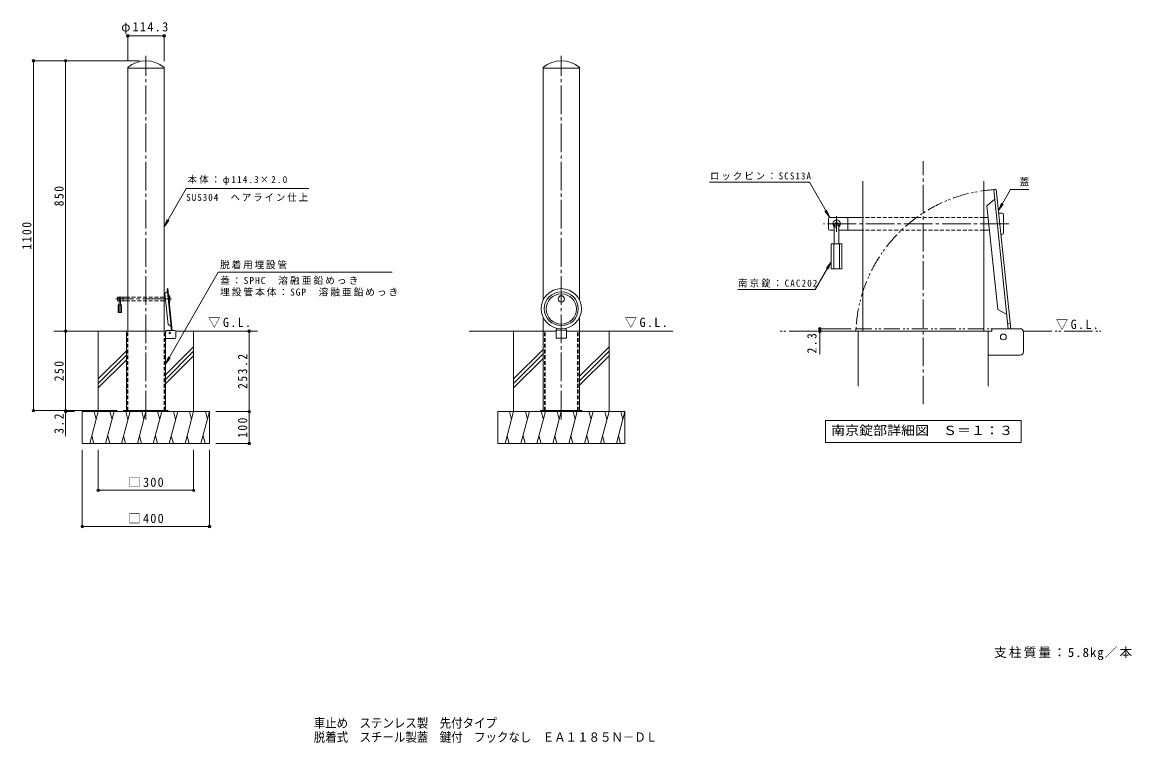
# Model space of a CAD drawing. Units: millimetres at full size, sheet at 1:10, with parts at other scales. Extents: x -1695 to 1794, y -1371 to 895.
import ezdxf
from ezdxf.enums import TextEntityAlignment as Align

# ---------------------------------------------------------------- set-up
doc = ezdxf.new("R2010")
doc.units = ezdxf.units.MM
doc.header["$LTSCALE"] = 10
doc.header["$PDMODE"] = 32
doc.header["$PDSIZE"] = 8
for name, pattern in [('CHAIN1', [8, 5, -1, 1, -1]), ('CHAIN2', [12, 9, -1, 1, -1]), ('DASHED1', [1.8, 1.2, -0.6]), ('DOUBLE_CHAIN1', [8.8, 5, -1, 0.6, -0.6, 0.6, -1]), ('DOUBLE_CHAIN2', [12.8, 9, -1, 0.6, -0.6, 0.6, -1])]:
    doc.linetypes.add(name, pattern=pattern)
for name, color, linetype, lineweight in [('3-0', 7, 'CHAIN2', 9), ('3-1', 4, 'Continuous', 9), ('3-2', 3, 'Continuous', 9), ('3-3', 4, 'Continuous', 9), ('3-4', 7, 'Continuous', 9), ('3-5', 7, 'Continuous', 9), ('3-6', 6, 'DOUBLE_CHAIN2', 5), ('C-0', 7, 'CHAIN2', 9), ('C-1', 2, 'Continuous', 9), ('C-2', 3, 'Continuous', 9), ('C-3', 4, 'Continuous', 9), ('C-4', 7, 'Continuous', 9), ('C-5', 7, 'Continuous', 9), ('C-6', 6, 'Continuous', 5)]:
    doc.layers.add(name, color=color, linetype=linetype, lineweight=lineweight)
doc.layers.add('F-5_F-5ﾚｲﾔ', color=2, linetype='Continuous')
doc.styles.add('ＭＳ ゴシック', font='')
doc.styles.get('ＭＳ ゴシック').set_extended_font_data('MS Gothic')

msp = doc.modelspace()

# ---------------------------------------------------------------- linework, layer by layer
at = {"layer": '3-0'}
for p, q in [((1138.35, -306.67), (1138.35, 457.28)), ((1407.35, 260.92), (824.02, 260.92))]:
    msp.add_line(p, q, dxfattribs=at)
at = {"layer": '3-1'}
for p, q in [((1367.44, 368.66), (1359.82, 367.85)), ((1359.82, 367.85), (1405.72, -68.86)), ((1367.44, 368.66), (1413.43, -68.86)), ((1362.89, 338.67), (1338.32, 317.32)), ((1411.69, -52.36), (1404.07, -53.16))]:
    msp.add_line(p, q, dxfattribs=at)
at = {"layer": '3-1', "linetype": 'DOUBLE_CHAIN1'}
for p, q in [((926.68, -68.86), (926.68, -76.53)), ((926.68, -68.86), (1353.35, -68.86)), ((926.68, -76.52), (1353.35, -76.52))]:
    msp.add_line(p, q, dxfattribs=at)
at = {"layer": '3-1', "color": 2}
for p, q in [((1353.35, -76.52), (1353.35, -68.86)), ((1442.68, -68.86), (1353.35, -68.86)), ((1353.35, -76.52), (934.02, -76.52)), ((934.02, -249.1), (934.02, -76.52)), ((1342.68, -249.1), (1342.68, -76.52)), ((1453.35, -141.61), (1453.35, -79.52)), ((1442.77, -152.19), (1342.68, -152.19))]:
    msp.add_line(p, q, dxfattribs=at)
at = {"layer": '3-1'}
msp.add_lwpolyline([(1401, -23.98), (1372.53, -8.2), (1338.32, 317.32)], dxfattribs=at)
msp.add_circle((1390.02, -94.86), 9.17, dxfattribs=at)
at = {"layer": '3-1', "linetype": 'DOUBLE_CHAIN1'}
msp.add_arc((1390.02, -94.86), 464.06, 92.78821, 177.69768, dxfattribs=at)
at = {"layer": '3-1', "color": 2}
for centre, start, end in [((1442.68, -79.52), 0, 90), ((1442.68, -141.52), 270.47024, 359.52976)]:
    msp.add_arc(centre, 10.67, start, end, dxfattribs=at)
at = {"layer": '3-2'}
for p, q in [((947.85, 394.69), (947.85, -76.52)), ((1328.85, 394.69), (1328.85, -76.52))]:
    msp.add_line(p, q, dxfattribs=at)
at = {"layer": '3-3'}
for p, q in [((844.02, 280.92), (947.85, 280.92)), ((900.69, 280.92), (900.69, 240.92)), ((1328.85, 280.92), (1342.14, 280.92)), ((1385.68, 294.25), (1375.26, 294.25)), ((1390.69, 289.25), (1390.69, 232.58)), ((840.69, 244.25), (840.69, 277.58)), ((844.02, 240.92), (858.19, 240.92)), ((947.85, 240.92), (873.19, 240.92)), ((1328.85, 240.92), (1346.35, 240.92)), ((1385.68, 227.58), (1382.27, 227.58))]:
    msp.add_line(p, q, dxfattribs=at)
at = {"layer": '3-3', "color": 6, "linetype": 'CHAIN1', "lineweight": 5}
for p, q in [((865.69, 284.54), (865.69, 235.82)), ((875.28, 256.75), (855.8, 256.75))]:
    msp.add_line(p, q, dxfattribs=at)
at = {"layer": '3-3', "linetype": 'DASHED1'}
for p, q in [((1328.85, 280.92), (947.85, 280.92)), ((1328.85, 240.92), (947.85, 240.92))]:
    msp.add_line(p, q, dxfattribs=at)
at = {"layer": '3-3', "color": 6, "lineweight": 5}
for p, q in [((858.19, 256.75), (858.19, 197.58)), ((873.19, 256.75), (873.19, 197.58)), ((849.02, 197.58), (849.02, 119.25)), ((882.35, 197.58), (849.02, 197.58)), ((856.52, 197.58), (856.52, 119.25)), ((874.85, 197.58), (874.85, 119.25)), ((882.35, 197.58), (882.35, 119.25)), ((882.35, 119.25), (849.02, 119.25))]:
    msp.add_line(p, q, dxfattribs=at)
at = {"layer": '3-3'}
for centre, radius, start, end in [((844.02, 277.58), 3.33, 90, 180), ((1385.68, 289.25), 5, 0, 90), ((865.69, 260.92), 11.67, 310.00481, 229.99519), ((844.02, 244.25), 3.33, 180, 270), ((1385.68, 232.58), 5, 270, 0)]:
    msp.add_arc(centre, radius, start, end, dxfattribs=at)
at = {"layer": '3-3', "color": 6, "lineweight": 5}
msp.add_arc((865.69, 256.75), 7.5, 0, 180, dxfattribs=at)
at = {"layer": '3-3', "color": 6, "linetype": 'DASHED1', "lineweight": 5}
msp.add_arc((865.69, 256.75), 7.5, 180, 0, dxfattribs=at)
at = {"layer": '3-4'}
for p, q in [((809.93, -68.86), (911.18, -68.86)), ((812.93, -68.86), (812.93, -148.59)), ((809.93, -76.53), (911.23, -76.53))]:
    msp.add_line(p, q, dxfattribs=at)
for p in [(812.93, -68.86), (812.93, -76.53)]:
    msp.add_point(p, dxfattribs=at)
at = {"layer": '3-5'}
for p, q in [((780.24, 391.38), (465.87, 391.38)), ((844.02, 280.92), (780.24, 391.38)), ((1374.32, 303.19), (1412.24, 368.86)), ((1412.24, 368.86), (1470.6, 368.86)), ((1374.32, 303.19), (1383.89, 326.28)), ((1374.32, 303.19), (1389.54, 323.02)), ((844.02, 280.92), (828.8, 300.75)), ((844.02, 280.92), (834.45, 304.01)), ((849.02, 141.36), (798.46, 53.89)), ((849.02, 141.36), (833.8, 121.53)), ((849.02, 141.36), (839.45, 118.27)), ((798.46, 53.89), (554.86, 53.89)), ((830.35, -357.02), (1446.35, -357.02)), ((830.35, -357.02), (830.35, -427.02)), ((1446.35, -357.02), (1446.35, -427.02)), ((830.35, -427.02), (1446.35, -427.02))]:
    msp.add_line(p, q, dxfattribs=at)
at = {"layer": '3-6'}
for p, q in [((934.02, -76.52), (685.11, -76.52)), ((1452.92, -76.52), (1696.87, -76.52))]:
    msp.add_line(p, q, dxfattribs=at)
at = {"layer": 'C-0'}
for p, q in [((-1306.34, -354.07), (-1306.34, 789.36)), ((0, -354.07), (0, 789.36)), ((-1225.64, 24.71), (-1400.64, 24.71))]:
    msp.add_line(p, q, dxfattribs=at)
at = {"layer": 'C-1', "color": 4}
for p, q in [((-1238.98, 48.03), (-1246.35, 41.63)), ((-1237.61, 57.03), (-1239.9, 56.79)), ((-1239.9, 56.79), (-1226.13, -74.22)), ((-1237.61, 57.03), (-1223.82, -74.22)), ((-1224.34, -69.27), (-1226.63, -69.51)), ((-15, -74.02), (-15, -67.49)), ((15, -74.02), (15, -67.49))]:
    msp.add_line(p, q, dxfattribs=at)
at = {"layer": 'C-1'}
for p, q in [((-1367.64, -326.52), (-1367.64, -76.52)), ((-1241.84, -76.52), (-1367.64, -76.52)), ((-1245.04, -326.52), (-1245.04, -76.52)), ((-1215.02, -99.22), (-1245.04, -99.22)), ((-1241.84, -76.52), (-1241.84, -74.22)), ((-1215.04, -74.22), (-1241.84, -74.22)), ((-1211.84, -96.05), (-1211.84, -77.42)), ((-16.3, -76.52), (-57.15, -76.52)), ((-57.15, -326.52), (-57.15, -76.52)), ((-16.3, -74.02), (-16.3, -99.02)), ((16.3, -99.02), (-16.3, -99.02)), ((16.3, -76.52), (57.15, -76.52)), ((57.15, -326.52), (57.15, -76.52)), ((-1376.34, -326.52), (-1376.34, -329.72)), ((-1236.34, -326.52), (-1376.34, -326.52)), ((-1318.84, -326.52), (-1318.84, -329.72)), ((-1293.84, -326.52), (-1293.84, -329.72)), ((-1236.34, -326.52), (-1236.34, -329.72)), ((-65, -326.52), (-65, -329.72)), ((65, -326.52), (-65, -326.52)), ((-12.5, -326.52), (-12.5, -329.72)), ((12.5, -326.52), (12.5, -329.72)), ((65, -326.52), (65, -329.72))]:
    msp.add_line(p, q, dxfattribs=at)
at = {"layer": 'C-1', "linetype": 'DASHED1'}
for p, q in [((-1365.34, -326.52), (-1365.34, -76.52)), ((-1247.34, -326.52), (-1247.34, -76.52)), ((-52.65, -326.52), (-52.65, -76.52)), ((52.65, -326.52), (52.65, -76.52))]:
    msp.add_line(p, q, dxfattribs=at)
at = {"layer": 'C-1', "color": 4}
msp.add_lwpolyline([(-1227.55, -60.76), (-1236.09, -56.03), (-1246.35, 41.63)], dxfattribs=at)
at = {"layer": 'C-1'}
msp.add_lwpolyline([(-16.3, -74.02), (16.3, -74.02), (16.3, -99.02)], dxfattribs=at)
at = {"layer": 'C-1', "color": 4}
for centre, radius in [((0, 24.71), 10), ((-1230.84, -82.02), 2.75)]:
    msp.add_circle(centre, radius, dxfattribs=at)
at = {"layer": 'C-1'}
for centre, start, end in [((-1215.04, -77.42), 0, 90), ((-1215.04, -96.02), 270.47024, 359.52976)]:
    msp.add_arc(centre, 3.2, start, end, dxfattribs=at)
at = {"layer": 'C-1', "color": 4}
for centre, major_axis, ratio in [((0, -6.12), (63.5, 0), 0.994522), ((0, -6.12), (53.5, 0), 0.994522), ((0, -6.96), (0, 47.64), 0.997146)]:
    msp.add_ellipse(centre, major_axis=major_axis, ratio=ratio, dxfattribs=at)
at = {"layer": 'C-2'}
for p, q in [((-1363.49, 751.92), (-1363.49, -76.52)), ((-1249.19, 750.48), (-1363.49, 750.48)), ((-1249.19, 751.92), (-1249.19, -76.52)), ((-57.15, 21.41), (-57.15, 751.92)), ((57.15, 750.48), (-57.15, 750.48)), ((57.15, 21.41), (57.15, 751.92)), ((-57.15, -76.52), (-57.15, -33.65)), ((57.15, -76.52), (57.15, -33.65))]:
    msp.add_line(p, q, dxfattribs=at)
at = {"layer": 'C-2', "linetype": 'DASHED1'}
for p, q in [((-1363.49, -326.52), (-1363.49, -76.52)), ((-1249.19, -326.52), (-1249.19, -76.52)), ((-50.8, -326.52), (-50.8, -76.52)), ((50.8, -326.52), (50.8, -76.52))]:
    msp.add_line(p, q, dxfattribs=at)
at = {"layer": 'C-2'}
for centre in [(-1306.34, 686.94), (0, 686.94)]:
    msp.add_arc(centre, 86.53, 48.66737, 131.33263, dxfattribs=at)
at = {"layer": 'C-3'}
for p, q in [((-1395.64, 19.71), (-1395.64, 29.71)), ((-1394.64, 30.71), (-1363.49, 30.71)), ((-1394.64, 18.71), (-1390.39, 18.71)), ((-1363.49, 18.71), (-1385.89, 18.71)), ((-1377.64, 30.71), (-1377.64, 18.71)), ((-1249.19, 30.71), (-1245.2, 30.71)), ((-1249.19, 18.71), (-1243.94, 18.71)), ((-1232.14, 34.71), (-1235.27, 34.71)), ((-1232.14, 14.71), (-1233.17, 14.71)), ((-1230.64, 33.21), (-1230.64, 16.21))]:
    msp.add_line(p, q, dxfattribs=at)
at = {"layer": 'C-3', "color": 6, "lineweight": 5}
for p, q in [((-1393.14, 5.71), (-1393.14, -17.79)), ((-1383.14, 5.71), (-1393.14, 5.71)), ((-1390.89, 5.71), (-1390.89, -17.79)), ((-1390.39, 23.46), (-1390.39, 5.71)), ((-1385.89, 23.46), (-1385.89, 5.71)), ((-1385.39, 5.71), (-1385.39, -17.79)), ((-1383.14, 5.71), (-1383.14, -17.79)), ((-1383.14, -17.79), (-1393.14, -17.79))]:
    msp.add_line(p, q, dxfattribs=at)
at = {"layer": 'C-3', "color": 6, "linetype": 'CHAIN1', "lineweight": 5}
for p, q in [((-1385.26, 23.46), (-1391.11, 23.46)), ((-1388.14, 31.8), (-1388.14, 17.18))]:
    msp.add_line(p, q, dxfattribs=at)
at = {"layer": 'C-3', "linetype": 'DASHED1'}
for p, q in [((-1249.19, 30.71), (-1363.49, 30.71)), ((-1249.19, 18.71), (-1363.49, 18.71))]:
    msp.add_line(p, q, dxfattribs=at)
at = {"layer": 'C-3'}
for centre, radius, start, end in [((-1394.64, 29.71), 1, 90, 180), ((-1394.64, 19.71), 1, 180, 270), ((-1388.14, 24.71), 3.5, 310.00481, 229.99519), ((-1232.14, 33.21), 1.5, 0, 90), ((-1232.14, 16.21), 1.5, 270, 0)]:
    msp.add_arc(centre, radius, start, end, dxfattribs=at)
at = {"layer": 'C-3', "color": 6, "lineweight": 5}
msp.add_arc((-1388.14, 23.46), 2.25, 0, 180, dxfattribs=at)
at = {"layer": 'C-3', "color": 6, "linetype": 'DASHED1', "lineweight": 5}
msp.add_arc((-1388.14, 23.46), 2.25, 180, 0, dxfattribs=at)
at = {"layer": 'C-4'}
for p, q in [((-1363.49, 854.74), (-1363.49, 771.92)), ((-1363.49, 851.74), (-1249.19, 851.74)), ((-1249.19, 854.74), (-1249.19, 771.92)), ((-1662.96, 773.48), (-1326.34, 773.48)), ((-1659.96, 773.48), (-1659.96, -326.52)), ((-1558.77, 773.48), (-1558.77, -76.52)), ((-1558.77, -76.52), (-1558.77, -406.62)), ((-981.42, -76.52), (-981.42, -329.72)), ((-1662.96, -326.52), (-1396.34, -326.52)), ((-1561.77, -329.72), (-1530.88, -329.72)), ((-978.42, -329.72), (-1086.34, -329.72)), ((-981.42, -329.72), (-981.42, -429.72)), ((-1506.34, -693.62), (-1506.34, -449.72)), ((-1456.34, -580.03), (-1456.34, -449.72)), ((-1156.34, -580.03), (-1156.34, -449.72)), ((-1106.34, -693.62), (-1106.34, -449.72)), ((-978.42, -429.72), (-1086.34, -429.72)), ((-1456.34, -577.03), (-1156.34, -577.03)), ((-1506.34, -690.62), (-1106.34, -690.62))]:
    msp.add_line(p, q, dxfattribs=at)
for p in [(-1363.49, 851.74), (-1249.19, 851.74), (-1659.96, 773.48), (-1558.77, 773.48), (-1558.77, -76.52), (-981.42, -76.52), (-1659.96, -326.52), (-1558.77, -326.52), (-1558.77, -329.72), (-981.42, -329.72), (-981.42, -429.72), (-1456.34, -577.03), (-1156.34, -577.03), (-1506.34, -690.62), (-1106.34, -690.62)]:
    msp.add_point(p, dxfattribs=at)
at = {"layer": 'C-5'}
for p, q in [((-1179.73, 371.88), (-793.58, 371.88)), ((-1249.19, 251.57), (-1233.97, 271.4)), ((-1245.04, -180.67), (-1078.75, 108.95)), ((-531.97, 108.95), (-1078.75, 108.95)), ((-1245.04, -180.67), (-1235.53, -157.55)), ((-1245.04, -180.67), (-1229.87, -160.8))]:
    msp.add_line(p, q, dxfattribs=at)
msp.add_lwpolyline([(-1179.73, 371.88), (-1249.19, 251.57), (-1239.63, 274.67)], dxfattribs=at)
at = {"layer": 'C-6'}
for p, q in [((-1596.17, -76.52), (-1367.64, -76.52)), ((-1456.34, -329.72), (-1456.34, -76.52)), ((-1211.97, -76.52), (-955.32, -76.52)), ((-1156.34, -329.72), (-1156.34, -76.52)), ((-289.83, -76.52), (-57.15, -76.52)), ((-150, -329.72), (-150, -76.52)), ((351.02, -76.52), (57.15, -76.52)), ((150, -329.72), (150, -76.52)), ((-1367.64, -138.02), (-1456.34, -226.72)), ((-1156.34, -125.6), (-1245.04, -214.3)), ((-57.15, -133.87), (-150, -226.72)), ((150, -125.6), (57.15, -218.45)), ((-1367.64, -152.16), (-1456.34, -240.86)), ((-1367.64, -166.3), (-1456.34, -255)), ((-1156.34, -139.74), (-1245.04, -228.44)), ((-1156.34, -153.88), (-1245.04, -242.58)), ((-57.15, -148.01), (-150, -240.86)), ((-57.15, -162.15), (-150, -255)), ((150, -139.74), (57.15, -232.59)), ((150, -153.88), (57.15, -246.73)), ((-1506.34, -329.72), (-1106.34, -329.72)), ((-1506.34, -429.72), (-1506.34, -329.72)), ((-1456.34, -329.72), (-1483.14, -429.72)), ((-1469.39, -329.72), (-1462.87, -354.07)), ((-1406.34, -329.72), (-1433.14, -429.72)), ((-1419.39, -329.72), (-1412.87, -354.07)), ((-1356.34, -329.72), (-1383.14, -429.72)), ((-1369.39, -329.72), (-1362.87, -354.07)), ((-1306.34, -329.72), (-1333.14, -429.72)), ((-1319.39, -329.72), (-1312.87, -354.07)), ((-1256.34, -329.72), (-1283.14, -429.72)), ((-1269.39, -329.72), (-1262.87, -354.07)), ((-1206.34, -329.72), (-1233.14, -429.72)), ((-1219.39, -329.72), (-1212.87, -354.07)), ((-1156.34, -329.72), (-1183.14, -429.72)), ((-1169.39, -329.72), (-1162.87, -354.07)), ((-1106.34, -329.72), (-1133.14, -429.72)), ((-1119.39, -329.72), (-1112.87, -354.07)), ((-1106.34, -429.72), (-1106.34, -329.72)), ((-200, -329.72), (200, -329.72)), ((-200, -429.72), (-200, -329.72)), ((-150, -329.72), (-176.79, -429.72)), ((-163.05, -329.72), (-156.52, -354.07)), ((-100, -329.72), (-126.79, -429.72)), ((-113.05, -329.72), (-106.52, -354.07)), ((-50, -329.72), (-76.79, -429.72)), ((-63.05, -329.72), (-56.52, -354.07)), ((0, -329.72), (-26.79, -429.72)), ((-13.05, -329.72), (-6.52, -354.07)), ((50, -329.72), (23.21, -429.72)), ((36.95, -329.72), (43.48, -354.07)), ((100, -329.72), (73.21, -429.72)), ((86.95, -329.72), (93.48, -354.07)), ((150, -329.72), (123.21, -429.72)), ((136.95, -329.72), (143.48, -354.07)), ((200, -329.72), (173.21, -429.72)), ((186.95, -329.72), (193.48, -354.07)), ((200, -429.72), (200, -329.72)), ((-1470.09, -429.72), (-1476.61, -405.37)), ((-1420.09, -429.72), (-1426.61, -405.37)), ((-1370.09, -429.72), (-1376.61, -405.37)), ((-1320.09, -429.72), (-1326.61, -405.37)), ((-1270.09, -429.72), (-1276.61, -405.37)), ((-1220.09, -429.72), (-1226.61, -405.37)), ((-1170.09, -429.72), (-1176.61, -405.37)), ((-1120.09, -429.72), (-1126.61, -405.37)), ((-163.75, -429.72), (-170.27, -405.37)), ((-113.75, -429.72), (-120.27, -405.37)), ((-63.75, -429.72), (-70.27, -405.37)), ((-13.75, -429.72), (-20.27, -405.37)), ((36.25, -429.72), (29.73, -405.37)), ((86.25, -429.72), (79.73, -405.37)), ((136.25, -429.72), (129.73, -405.37)), ((186.25, -429.72), (179.73, -405.37)), ((-1506.34, -429.72), (-1106.34, -429.72)), ((-200, -429.72), (200, -429.72))]:
    msp.add_line(p, q, dxfattribs=at)

# ---------------------------------------------------------------- texts
at = {"layer": '3-4', "color": 2, "insert": (802.93, -146.63), "char_height": 29.33, "attachment_point": 7, "rotation": 90, "style": 'ＭＳ ゴシック'}
msp.add_mtext('\\T1.27;\\W0.9;2.3', dxfattribs=at)
at = {"layer": '3-5', "style": 'ＭＳ ゴシック'}
msp.add_text('蓋', height=21.99, dxfattribs=at).set_placement((1440.6, 375.53), align=Align.BOTTOM_LEFT)
at = {"layer": '3-5', "color": 2, "style": 'ＭＳ ゴシック', "width": 1.1}
msp.add_text('南京錠部詳細図\u3000Ｓ＝１：３', height=29.33, dxfattribs=at).set_placement((848.35, -412.02), align=Align.BOTTOM_LEFT)
at = {"layer": '3-5', "char_height": 21.99, "attachment_point": 7, "style": 'ＭＳ ゴシック'}
for s, insert in [('\\T1.23;\\W0.95;ロックピン：SCS13A', (467.74, 398.04)), ('\\T1.25;\\W0.95;南京錠：CAC202', (555.96, 60.56))]:
    msp.add_mtext(s, dxfattribs=dict(at, insert=insert))
at = {"layer": '3-5', "color": 2, "insert": (1555.5, -72.44), "char_height": 29.33, "attachment_point": 7, "style": 'ＭＳ ゴシック'}
msp.add_mtext('\\T1.22;\\W0.95;▽G.L.', dxfattribs=at)
at = {"layer": 'C-4', "color": 2, "char_height": 29.33, "attachment_point": 7, "style": 'ＭＳ ゴシック'}
for s, insert in [('\\T1.23;\\W0.95;φ114.3', (-1383.84, 857.74)), ('\\T1.21;\\W0.95;□300', (-1361.34, -567.03)), ('\\T1.21;\\W0.95;□400', (-1361.34, -680.62))]:
    msp.add_mtext(s, dxfattribs=dict(at, insert=insert))
at = {"layer": 'C-4', "color": 2, "char_height": 29.33, "attachment_point": 7, "rotation": 90, "style": 'ＭＳ ゴシック'}
for s, insert in [('\\T1.27;\\W0.9;850', (-1564.77, 315.98)), ('\\T1.28;\\W0.9;1100', (-1665.96, 179.73)), ('\\T1.27;\\W0.9;250', (-1564.77, -234.02)), ('\\T1.28;\\W0.9;253.2', (-987.42, -258.12)), ('\\T1.27;\\W0.9;3.2', (-1564.77, -399.18)), ('\\T1.27;\\W0.9;100', (-987.42, -412.22))]:
    msp.add_mtext(s, dxfattribs=dict(at, insert=insert))
at = {"layer": 'C-5', "char_height": 21.99, "attachment_point": 7, "style": 'ＭＳ ゴシック'}
for s, insert in [('\\T1.26;\\W0.95;本体：φ114.3×2.0', (-1175.25, 383.1)), ('\\T1.22;\\W0.95;SUS304\u3000ヘアライン仕上', (-1179.73, 330.58)), ('\\T1.17;脱着用埋設管', (-1073.04, 118.35)), ('\\T1.2;蓋：SPHC\u3000溶融亜鉛めっき', (-1073.04, 69.05)), ('\\T1.19;埋設管本体：SGP\u3000溶融亜鉛めっき', (-1073.04, 32.73))]:
    msp.add_mtext(s, dxfattribs=dict(at, insert=insert))
at = {"layer": 'C-5', "color": 2, "char_height": 29.33, "attachment_point": 7, "style": 'ＭＳ ゴシック'}
for s, insert in [('\\T1.22;\\W0.95;▽G.L.', (-1110.47, -66.15)), ('\\T1.22;\\W0.95;▽G.L.', (199.63, -66.15)), ('\\T1.16;支柱質量：5.8kg／本', (1360.99, -1110.77))]:
    msp.add_mtext(s, dxfattribs=dict(at, insert=insert))
at = {"layer": 'F-5_F-5ﾚｲﾔ', "style": 'ＭＳ ゴシック', "width": 0.9}
for s, p in [('車止め\u3000ステンレス製\u3000先付タイプ', (-778.5, -1332)), ('脱着式\u3000スチール製蓋\u3000鍵付\u3000フックなし\u3000ＥＡ１１８５Ｎ－ＤＬ', (-778.5, -1376.28))]:
    msp.add_text(s, height=29.33, dxfattribs=at).set_placement(p, align=Align.BOTTOM_LEFT)

doc.saveas('drawing.dxf')
